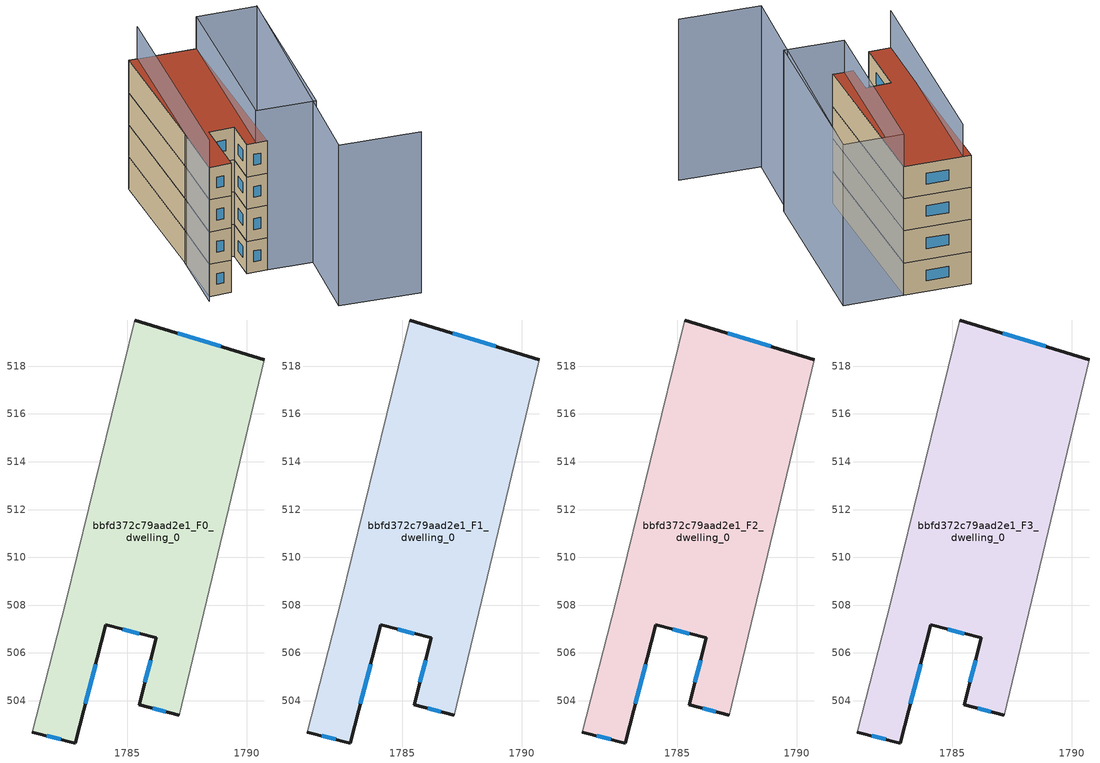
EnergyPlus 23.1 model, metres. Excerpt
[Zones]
bbfd372c79aad2e1_F0_dwelling_0
 floor ground (EU_floor_Construction): 1790.73,518.28 1787.18,503.39 1785.49,503.83 1786.21,506.62 1784.1,507.17 1782.82,502.23 1781.02,502.69 1782.43,508.12 1785.3,519.93 z0
 wall outside (EU_wall_Construction): 1781.02,502.69 1782.82,502.23 1784.1,507.17 1786.21,506.62 1785.49,503.83 1787.18,503.39 / 1790.73,518.28 1785.3,519.93 z0:3
 wall adiabatic (EU_wall_Construction): 1785.3,519.93 1782.43,508.12 1781.02,502.69 / 1787.18,503.39 1790.73,518.28 z0:3
 window (EU_Window_Construction): 1781.62,502.53 1782.22,502.38 / 1788.92,518.83 1787.11,519.38 / 1786.05,503.69 1786.61,503.54 / 1785.97,505.7 1785.73,504.76 / 1784.8,506.99 1785.5,506.81 / 1783.24,503.88 1783.67,505.53 z1:2
bbfd372c79aad2e1_F1_dwelling_0
 floor to bbfd372c79aad2e1_F0_dwelling_0 (EU_floor_Construction): 1790.73,518.28 1787.18,503.39 1785.49,503.83 1786.21,506.62 1784.1,507.17 1782.82,502.23 1781.02,502.69 1782.43,508.12 1785.3,519.93 z3
 wall outside (EU_wall_Construction): 1781.02,502.69 1782.82,502.23 1784.1,507.17 1786.21,506.62 1785.49,503.83 1787.18,503.39 / 1790.73,518.28 1785.3,519.93 z3:6
 wall adiabatic (EU_wall_Construction): 1785.3,519.93 1782.43,508.12 1781.02,502.69 / 1787.18,503.39 1790.73,518.28 z3:6
 window (EU_Window_Construction): 1781.62,502.53 1782.22,502.38 / 1788.92,518.83 1787.11,519.38 / 1786.05,503.69 1786.61,503.54 / 1785.97,505.7 1785.73,504.76 / 1784.8,506.99 1785.5,506.81 / 1783.24,503.88 1783.67,505.53 z4:5
bbfd372c79aad2e1_F2_dwelling_0
 floor to bbfd372c79aad2e1_F1_dwelling_0 (EU_floor_Construction): 1790.73,518.28 1787.18,503.39 1785.49,503.83 1786.21,506.62 1784.1,507.17 1782.82,502.23 1781.02,502.69 1782.43,508.12 1785.3,519.93 z6
 wall outside (EU_wall_Construction): 1781.02,502.69 1782.82,502.23 1784.1,507.17 1786.21,506.62 1785.49,503.83 1787.18,503.39 / 1790.73,518.28 1785.3,519.93 z6:9
 wall adiabatic (EU_wall_Construction): 1785.3,519.93 1782.43,508.12 1781.02,502.69 / 1787.18,503.39 1790.73,518.28 z6:9
 window (EU_Window_Construction): 1781.62,502.53 1782.22,502.38 / 1788.92,518.83 1787.11,519.38 / 1786.05,503.69 1786.61,503.54 / 1785.97,505.7 1785.73,504.76 / 1784.8,506.99 1785.5,506.81 / 1783.24,503.88 1783.67,505.53 z7:8
bbfd372c79aad2e1_F3_dwelling_0
 floor to bbfd372c79aad2e1_F2_dwelling_0 (EU_floor_Construction): 1790.73,518.28 1787.18,503.39 1785.49,503.83 1786.21,506.62 1784.1,507.17 1782.82,502.23 1781.02,502.69 1782.43,508.12 1785.3,519.93 z9
 wall outside (EU_wall_Construction): 1781.02,502.69 1782.82,502.23 1784.1,507.17 1786.21,506.62 1785.49,503.83 1787.18,503.39 / 1790.73,518.28 1785.3,519.93 z9:12
 wall adiabatic (EU_wall_Construction): 1785.3,519.93 1782.43,508.12 1781.02,502.69 / 1787.18,503.39 1790.73,518.28 z9:12
 window (EU_Window_Construction): 1781.62,502.53 1782.22,502.38 / 1788.92,518.83 1787.11,519.38 / 1786.05,503.69 1786.61,503.54 / 1785.97,505.7 1785.73,504.76 / 1784.8,506.99 1785.5,506.81 / 1783.24,503.88 1783.67,505.53 z10:11
 roof outside (EU_roof_Construction): 1787.18,503.39 1790.73,518.28 1785.3,519.93 1782.43,508.12 1781.02,502.69 1782.82,502.23 1784.1,507.17 1786.21,506.62 1785.49,503.83 z12
shading: 1795.14,493.41 1788.61,495.55 / 1788.61,495.55 1795.6,516.85 / 1785.99,519.72 1780.58,502.1 / 1790.73,518.28 1795.58,516.79 / 1795.58,516.79 1791.09,502.19 / 1791.09,502.19 1786.24,503.68 / 1786.24,503.68 1790.73,518.28 z0:15
[Building]
EU S2 Campaign: North Axis=0; Terrain=City; Solar Distribution=FullExterior
[Site:Location]
Bologna: Latitude=44.5; Longitude=11.25; Time Zone=1; Elevation=37
[SizingPeriod:WeatherFileDays]
AnnualSizingPeriod: Begin Month=1; Begin Day of Month=1; End Month=12; End Day of Month=31; Day of Week for Start Day=Monday; Use Weather File Daylight Saving Period=No; Use Weather File Rain and Snow Indicators=No
[MATERIAL]
EU_InternalMass_Material: Roughness=MediumRough; Thickness=0.1; Conductivity=1; Density=1800; Specific Heat=900; Thermal Absorptance=0.9; Solar Absorptance=0.7; Visible Absorptance=0.7
[MATERIAL:NOMASS] Roughness=MediumRough; Thermal Absorptance=0.9; Solar Absorptance=0.7; Visible Absorptance=0.7
Name | Thermal Resistance
EU_wall_NoMass | 0.937881
EU_roof_NoMass | 0.548572
EU_floor_NoMass | 0.71348
[WINDOWMATERIAL:SIMPLEGLAZINGSYSTEM]
EU_Window_SimpleGlazing: UFactor=4.25633; Solar Heat Gain Coefficient=0.85; Visible Transmittance=0.85
[CONSTRUCTION]
EU_wall_Construction: EU_wall_NoMass
EU_roof_Construction: EU_roof_NoMass
EU_floor_Construction: EU_floor_NoMass
EU_Window_Construction: EU_Window_SimpleGlazing
EU_InternalMass_Construction: EU_InternalMass_Material
[ZONE] Type=1; Multiplier=1; Ceiling Height=autocalculate; Floor Area=autocalculate; Part of Total Floor Area=Yes
Name | Volume
bbfd372c79aad2e1_F0_dwelling_0 | 257.471
bbfd372c79aad2e1_F1_dwelling_0; bbfd372c79aad2e1_F2_dwelling_0; bbfd372c79aad2e1_F3_dwelling_0 | 257.47
[INTERNALMASS] Construction=EU_InternalMass_Construction; Surface Area=85.8236
Name | Zone or ZoneList
bbfd372c79aad2e1_F0_dwelling_0_EU_InternalMass | bbfd372c79aad2e1_F0_dwelling_0
bbfd372c79aad2e1_F1_dwelling_0_EU_InternalMass | bbfd372c79aad2e1_F1_dwelling_0
bbfd372c79aad2e1_F2_dwelling_0_EU_InternalMass | bbfd372c79aad2e1_F2_dwelling_0
bbfd372c79aad2e1_F3_dwelling_0_EU_InternalMass | bbfd372c79aad2e1_F3_dwelling_0
[OTHEREQUIPMENT] Fuel Type=Electricity; Design Level Calculation Method=Watts/Area; Power per Zone Floor Area=1; Fraction Latent=0; Fraction Radiant=0; Fraction Lost=0; Carbon Dioxide Generation Rate=0; EndUse Subcategory=EU_Step8_InternalGains
Name | Zone or ZoneList or Space or SpaceList | Schedule
EU_Step8_InternalGain_bbfd372c79aad2e1_F0_dwelling_0_f000 | bbfd372c79aad2e1_F0_dwelling_0 | EU_Step8_GainSchedule_bbfd372c79aad2e1_F0_dwelling_0_f000
EU_Step8_InternalGain_bbfd372c79aad2e1_F1_dwelling_0_f000 | bbfd372c79aad2e1_F1_dwelling_0 | EU_Step8_GainSchedule_bbfd372c79aad2e1_F1_dwelling_0_f000
EU_Step8_InternalGain_bbfd372c79aad2e1_F2_dwelling_0_f000 | bbfd372c79aad2e1_F2_dwelling_0 | EU_Step8_GainSchedule_bbfd372c79aad2e1_F2_dwelling_0_f000
EU_Step8_InternalGain_bbfd372c79aad2e1_F3_dwelling_0_f000 | bbfd372c79aad2e1_F3_dwelling_0 | EU_Step8_GainSchedule_bbfd372c79aad2e1_F3_dwelling_0_f000
[ZONEVENTILATION:DESIGNFLOWRATE] Schedule=EU_AlwaysOn; Design Flow Rate Calculation Method=AirChanges/Hour; Air Changes per Hour=0.687892; Ventilation Type=Natural; Fan Pressure Rise=0; Fan Total Efficiency=1; Constant Term Coefficient=1; Temperature Term Coefficient=0; Velocity Term Coefficient=0; Velocity Squared Term Coefficient=0; Minimum Indoor Temperature=-100; Maximum Indoor Temperature=100; Delta Temperature=-100; Minimum Outdoor Temperature=-100; Maximum Outdoor Temperature=100; Maximum Wind Speed=40
Name | Zone or ZoneList or Space or SpaceList
EU_ConstantAir_bbfd372c79aad2e1_F0_dwelling_0 | bbfd372c79aad2e1_F0_dwelling_0
EU_ConstantAir_bbfd372c79aad2e1_F1_dwelling_0 | bbfd372c79aad2e1_F1_dwelling_0
EU_ConstantAir_bbfd372c79aad2e1_F2_dwelling_0 | bbfd372c79aad2e1_F2_dwelling_0
EU_ConstantAir_bbfd372c79aad2e1_F3_dwelling_0 | bbfd372c79aad2e1_F3_dwelling_0
[HVACTEMPLATE:THERMOSTAT] Constant Heating Setpoint=20; Constant Cooling Setpoint=50
EU_HeatOnly_bbfd372c79aad2e1_F0_dwelling_0; EU_HeatOnly_bbfd372c79aad2e1_F1_dwelling_0; EU_HeatOnly_bbfd372c79aad2e1_F2_dwelling_0; EU_HeatOnly_bbfd372c79aad2e1_F3_dwelling_0
[HVACTEMPLATE:ZONE:IDEALLOADSAIRSYSTEM] System Availability Schedule=EU_AlwaysOn; Maximum Heating Supply Air Temperature=50; Minimum Cooling Supply Air Temperature=13; Maximum Heating Supply Air Humidity Ratio=0.0156; Minimum Cooling Supply Air Humidity Ratio=0.0077; Heating Limit=NoLimit; Cooling Limit=NoLimit; Heating Availability Schedule=EU_AlwaysOn; Cooling Availability Schedule=EU_CoolingOff; Dehumidification Control Type=ConstantSensibleHeatRatio; Cooling Sensible Heat Ratio=0.7; Dehumidification Setpoint=60; Humidification Control Type=None; Humidification Setpoint=30; Outdoor Air Method=None; Outdoor Air Flow Rate per Person=0.00944; Outdoor Air Flow Rate per Zone Floor Area=0; Outdoor Air Flow Rate per Zone=0; Demand Controlled Ventilation Type=None; Outdoor Air Economizer Type=NoEconomizer; Heat Recovery Type=None; Sensible Heat Recovery Effectiveness=0.7; Latent Heat Recovery Effectiveness=0.65
Name | Template Thermostat
bbfd372c79aad2e1_F0_dwelling_0 | EU_HeatOnly_bbfd372c79aad2e1_F0_dwelling_0
bbfd372c79aad2e1_F1_dwelling_0 | EU_HeatOnly_bbfd372c79aad2e1_F1_dwelling_0
bbfd372c79aad2e1_F2_dwelling_0 | EU_HeatOnly_bbfd372c79aad2e1_F2_dwelling_0
bbfd372c79aad2e1_F3_dwelling_0 | EU_HeatOnly_bbfd372c79aad2e1_F3_dwelling_0
[SIZING:ZONE] Zone Cooling Design Supply Air Temperature Input Method=SupplyAirTemperature; Zone Cooling Design Supply Air Temperature=13; Zone Heating Design Supply Air Temperature Input Method=SupplyAirTemperature; Zone Heating Design Supply Air Temperature=50; Zone Cooling Design Supply Air Humidity Ratio=0.008; Zone Heating Design Supply Air Humidity Ratio=0.008; Cooling Design Air Flow Method=DesignDay; Cooling Design Air Flow Rate=0; Cooling Minimum Air Flow per Zone Floor Area=0.000762; Cooling Minimum Air Flow=0; Cooling Minimum Air Flow Fraction=0.2; Heating Design Air Flow Method=DesignDay; Heating Design Air Flow Rate=0; Heating Maximum Air Flow per Zone Floor Area=0.002032; Heating Maximum Air Flow=0.141576; Heating Maximum Air Flow Fraction=0.3; Account for Dedicated Outdoor Air System=No; Dedicated Outdoor Air System Control Strategy=NeutralSupplyAir; Dedicated Outdoor Air Low Setpoint Temperature for Design=autosize; Dedicated Outdoor Air High Setpoint Temperature for Design=autosize; Zone Load Sizing Method=Sensible Load Only No Latent Load; Zone Latent Cooling Design Supply Air Humidity Ratio Input Method=HumidityRatioDifference; Zone Cooling Design Supply Air Humidity Ratio Difference=0.005; Zone Latent Heating Design Supply Air Humidity Ratio Input Method=HumidityRatioDifference; Zone Humidification Design Supply Air Humidity Ratio Difference=0.005
bbfd372c79aad2e1_F0_dwelling_0; bbfd372c79aad2e1_F1_dwelling_0; bbfd372c79aad2e1_F2_dwelling_0; bbfd372c79aad2e1_F3_dwelling_0
[SCHEDULE:CONSTANT]
Name | Hourly Value
EU_AlwaysOn | 1
EU_CoolingOff | 0
[SCHEDULE:FILE] Column Number=1; Rows to Skip at Top=0; Number of Hours of Data=8760; Column Separator=Comma; Interpolate to Timestep=No; Minutes per Item=60; Adjust Schedule for Daylight Savings=Yes
Name | File
EU_Step8_GainSchedule_bbfd372c79aad2e1_F0_dwelling_0_f000 | ../../schedules/bbfd372c79aad2e1/bbfd372c79aad2e1_F0_dwelling_0_f000_gain.csv
EU_Step8_GainSchedule_bbfd372c79aad2e1_F1_dwelling_0_f000 | ../../schedules/bbfd372c79aad2e1/bbfd372c79aad2e1_F1_dwelling_0_f000_gain.csv
EU_Step8_GainSchedule_bbfd372c79aad2e1_F2_dwelling_0_f000 | ../../schedules/bbfd372c79aad2e1/bbfd372c79aad2e1_F2_dwelling_0_f000_gain.csv
EU_Step8_GainSchedule_bbfd372c79aad2e1_F3_dwelling_0_f000 | ../../schedules/bbfd372c79aad2e1/bbfd372c79aad2e1_F3_dwelling_0_f000_gain.csv
